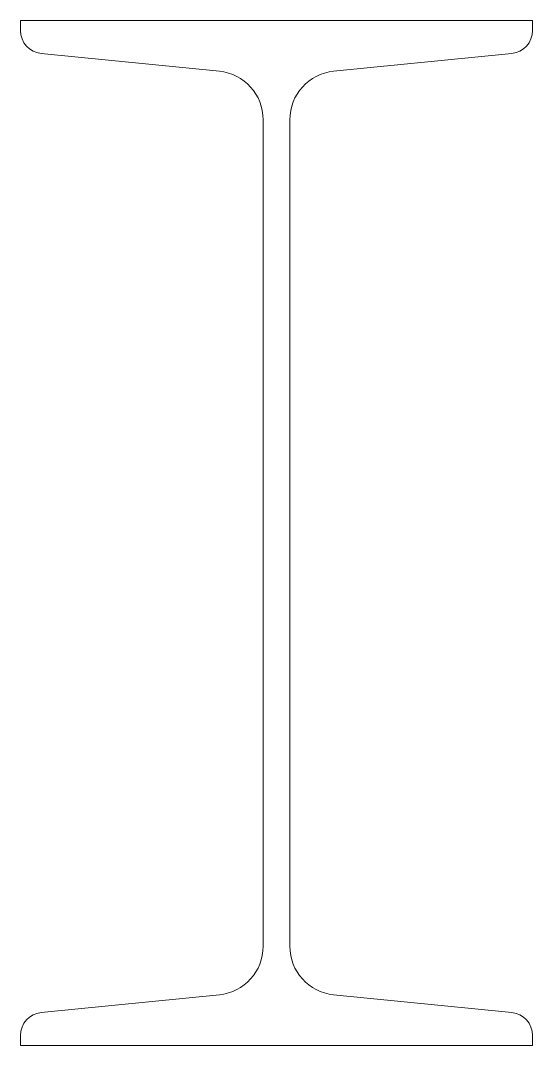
# Model space of a CAD drawing. Header units: millimetres. Extents: x -50 to 50, y 0 to 200.
import ezdxf

# ---------------------------------------------------------------- set-up
doc = ezdxf.new("R2010")
doc.units = ezdxf.units.MM
doc.header["$LTSCALE"] = 0.5
doc.layers.get('0').update_dxf_attribs({"color": 9, "lineweight": 15})

msp = doc.modelspace()

# ---------------------------------------------------------------- linework, layer by layer
at = {"ltscale": 0.5}
msp.add_lwpolyline([(-2.6, 180.63, 0.385314), (-11.15, 190.09), (-45.95, 193.56, -0.385314), (-50, 198.04), (-50, 200), (50, 200), (50, 198.04, -0.385314), (45.95, 193.56), (11.15, 190.09, 0.385314), (2.6, 180.63), (2.6, 19.37, 0.385314), (11.15, 9.91), (45.95, 6.44, -0.385314), (50, 1.96), (50, 0), (-50, 0), (-50, 1.96, -0.385314), (-45.95, 6.44), (-11.15, 9.91, 0.385314), (-2.6, 19.37)], format="xyb", close=True, dxfattribs=at)
msp.add_lwpolyline([(-50, 200), (50, 200)], dxfattribs=at)

doc.saveas('drawing.dxf')
